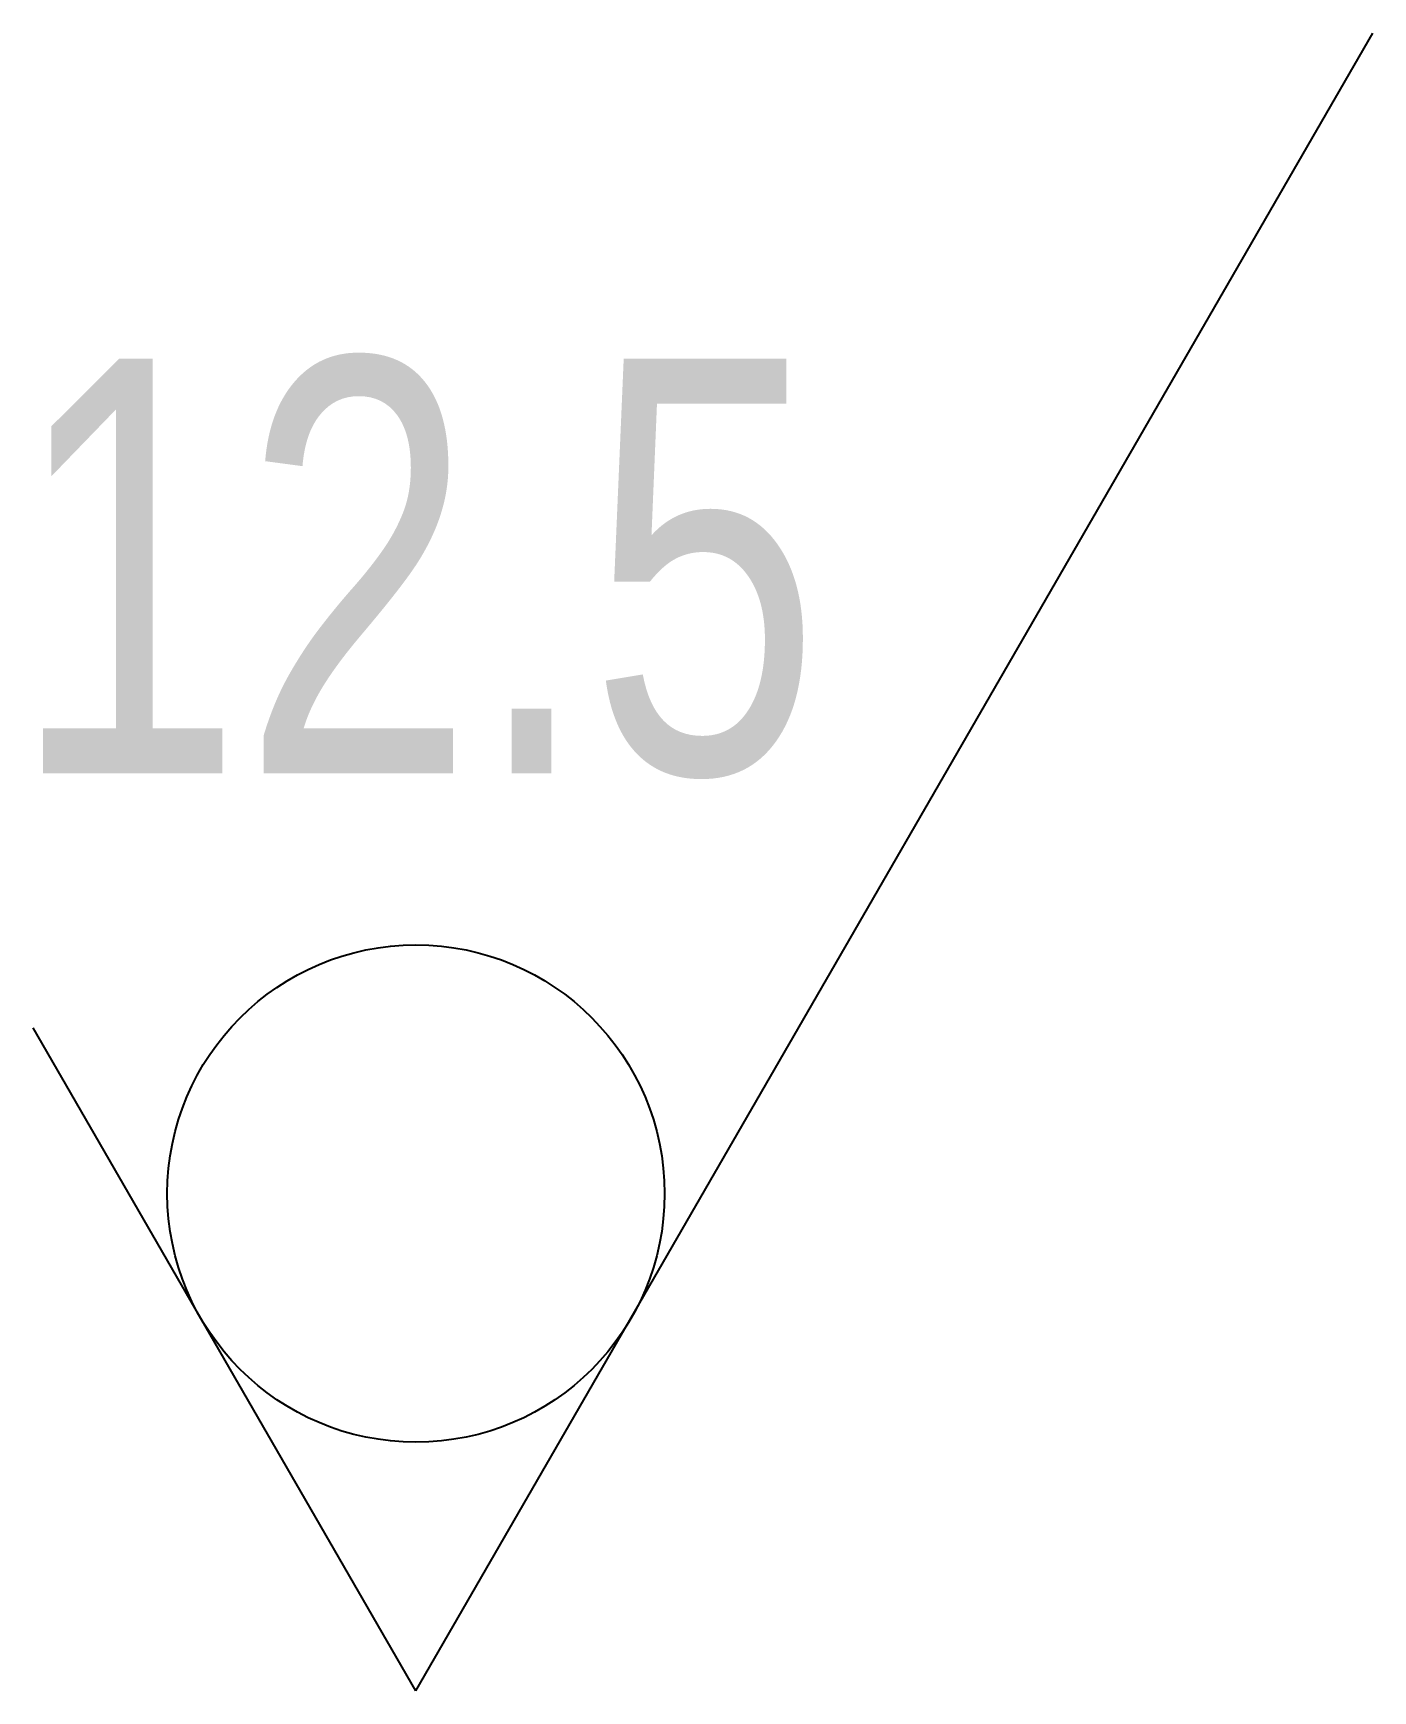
# Model space of a CAD drawing. Header units: millimetres. Extents: x -2.3 to 5.8, y 0 to 10.
import ezdxf

# ---------------------------------------------------------------- set-up
doc = ezdxf.new("R2010")
doc.units = ezdxf.units.MM
doc.layers.add('Quota', color=3, linetype='CONTINUOUS', lineweight=25)
doc.styles.get("Standard").update_dxf_attribs({"font": 'txt', "width": 0.75})

msp = doc.modelspace()

# ---------------------------------------------------------------- linework, layer by layer
at = {"layer": 'Quota'}
for q in [(5.774, 10), (-2.309, 4)]:
    msp.add_line((0, 0), q, dxfattribs=at)
msp.add_circle((0, 3), 1.5, dxfattribs=at)

# ---------------------------------------------------------------- texts
at = {"layer": 'Quota', "color": 2, "insert": (0, 5.5), "char_height": 2.5, "width": 100, "attachment_point": 8}
msp.add_mtext('12.5', dxfattribs=at)

doc.saveas('drawing.dxf')
